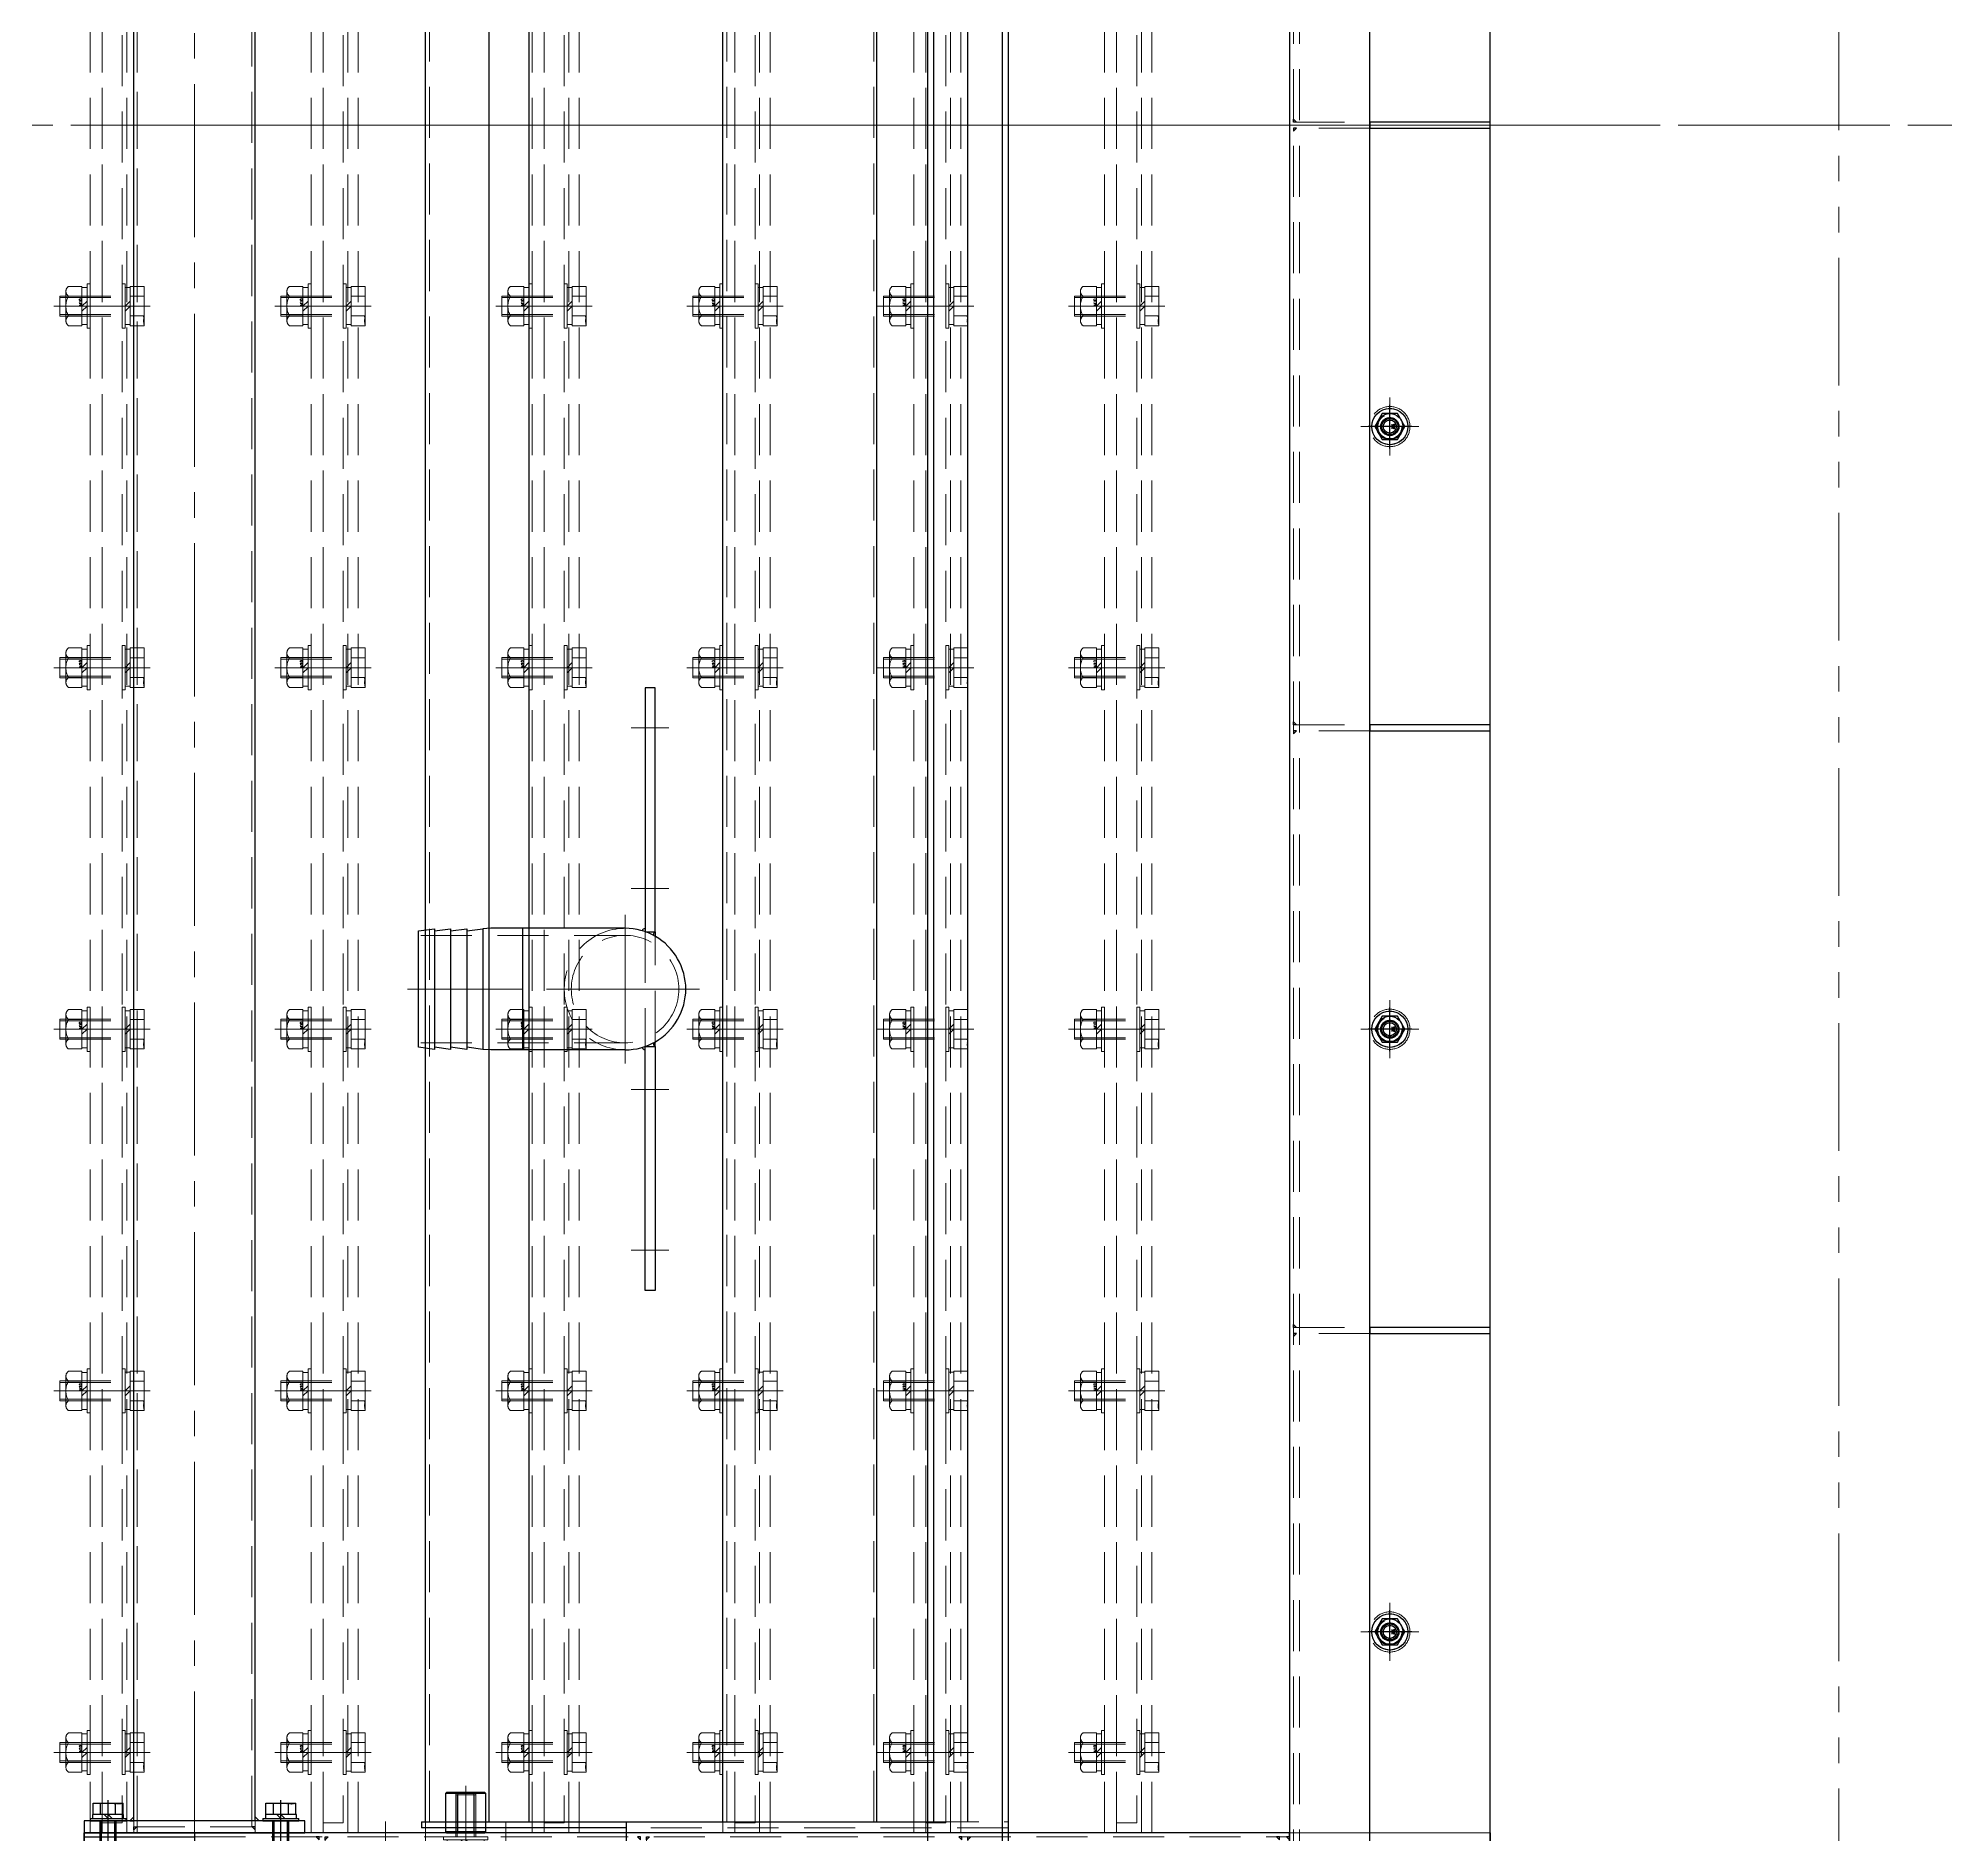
# Model space of a CAD drawing. Header units: millimetres. Extents: x -8731 to 85711, y -14522 to 31379.
# Drawn here: x 11415 to 12364, y 17366 to 18261 of the extents above; entities that cross this region are included whole.
import ezdxf

# ---------------------------------------------------------------- set-up
doc = ezdxf.new("R2010")
doc.units = ezdxf.units.MM
doc.header["$LTSCALE"] = 4
for name, pattern in [('CENTER2', [28.575, 19.05, -3.175, 3.175, -3.175]), ('HIDDEN', [9.525, 6.35, -3.175]), ('PHANTOM2', [31.75, 15.875, -3.175, 3.175, -3.175, 3.175, -3.175])]:
    doc.linetypes.add(name, pattern=pattern)
for name, color, linetype, lineweight in [('04_HIDDEN', 2, 'HIDDEN', 13), ('05_CENTER', 4, 'CENTER2', 13), ('06_PHANTOM', 2, 'PHANTOM2', 13)]:
    doc.layers.add(name, color=color, linetype=linetype, lineweight=lineweight)
doc.layers.add('10_DRAFT', color=8, linetype='Continuous', lineweight=0, plot=False)
doc.styles.add('KSS_TXT', font='txt.shx', dxfattribs={"bigfont": 'extfont2.shx'})
doc.styles.add('KSS_TXT_L', font='txt.shx', dxfattribs={"height": 9, "bigfont": 'extfont2.shx'})

# ---------------------------------------------------------------- blocks, each defined once
blk = doc.blocks.new('A$C53D772FE_1_1_1')
at = {"layer": '05_CENTER'}
blk.add_line((-44.32, 0), (1070.29, 0), dxfattribs=at)
blk = doc.blocks.new('A$C020300C3_1')
at = {"xscale": -1}
blk.add_blockref('A$C53D772FE_1_1_1', (1250, 0), dxfattribs=at)
blk = doc.blocks.new('A$C2A2D3C10_1_1_1')
at = {"layer": '05_CENTER'}
blk.add_line((-39.15, 0), (2739.15, 0), dxfattribs=at)
blk = doc.blocks.new('A$C76D83096_1_1_1')
at = {"color": 0}
for p, q in [((6, 30.25), (1694, 30.25)), ((6, -30.25), (1694, -30.25))]:
    blk.add_line(p, q, dxfattribs=at)
blk.add_lwpolyline([(0, -55), (6, -55), (6, 55), (0, 55)], close=True, dxfattribs=at)
at = {"color": 3}
for points in [[(3, 30.25), (3, 28.75), (1.5, 30.25), (1.5, 30.25)], [(6, 30.25), (8, 30.25), (8, 30.25), (6, 32.25)], [(3, -30.25), (3, -28.75), (1.5, -30.25), (1.5, -30.25)], [(6, -30.25), (8, -30.25), (8, -30.25), (6, -32.25)]]:
    blk.add_lwpolyline(points, close=True, dxfattribs=at)
at = {"layer": '04_HIDDEN'}
for p, q in [((0, 30.25), (6, 30.25)), ((3, 30.25), (3, -30.25)), ((3, 28.6), (1697, 28.6)), ((0, -30.25), (6, -30.25)), ((3, -28.6), (1697, -28.6))]:
    blk.add_line(p, q, dxfattribs=at)
at = {"layer": '05_CENTER'}
for p, q in [((-5.79, 43), (11.69, 43)), ((-5.79, 0), (1705.69, 0)), ((-5.74, -43), (11.74, -43))]:
    blk.add_line(p, q, dxfattribs=at)
blk = doc.blocks.new('A$C31BA7C9D_1_1_1')
at = {"color": 0}
blk.add_line((-30, 50), (1670, 50), dxfattribs=at)
blk.add_lwpolyline([(1670, -50), (1670, -50), (-30, -50), (-30, -50)], dxfattribs=at)
for centre, radius in [((70, 0), 10), ((370, 0), 10), ((670, 0), 10), ((70, 0), 4.5), ((370, 0), 4.5), ((670, 0), 4.5)]:
    blk.add_circle(centre, radius, dxfattribs=at)
at = {"layer": '05_CENTER'}
for p, q in [((70, -14.44), (70, 14.44)), ((370, -14.44), (370, 14.44)), ((670, -14.44), (670, 14.44)), ((684.44, 0), (655.56, 0)), ((84.44, 0), (55.56, 0)), ((384.44, 0), (355.56, 0))]:
    blk.add_line(p, q, dxfattribs=at)
at = {"layer": '10_DRAFT'}
blk.add_line((820, 50), (820, -50), dxfattribs=at)
blk.add_lwpolyline([(-30, -50), (-30, 50)], dxfattribs=at)
blk = doc.blocks.new('A$C4A032556_1_1_1')
at = {"color": 0}
blk.add_lwpolyline([(150, 50), (150, 50), (150, -45), (145, -50), (-545, -50), (-550, -45), (-550, 50)], dxfattribs=at)
for centre in [(100, 25), (-520, 0), (-345, 0), (-170, 0), (5, 0), (100, -25)]:
    blk.add_circle(centre, 4.5, dxfattribs=at)
at = {"layer": '04_HIDDEN'}
blk.add_lwpolyline([(-550, 50), (150, 50)], dxfattribs=at)
for centre in [(100, 25), (-520, 0), (-345, 0), (-170, 0), (5, 0), (100, -25)]:
    blk.add_circle(centre, 10, dxfattribs=at)
at = {"layer": '05_CENTER'}
for p, q in [((100, 10.56), (100, 39.44)), ((114.44, 25), (85.56, 25)), ((-520, -14.44), (-520, 14.44)), ((-345, -14.44), (-345, 14.44)), ((-170, -14.44), (-170, 14.44)), ((5, -14.44), (5, 14.44)), ((-505.56, 0), (-534.44, 0)), ((-330.56, 0), (-359.44, 0)), ((-155.56, 0), (-184.44, 0)), ((19.44, 0), (-9.44, 0)), ((100, -39.44), (100, -10.56)), ((114.44, -25), (85.56, -25))]:
    blk.add_line(p, q, dxfattribs=at)
blk = doc.blocks.new('A$C73615150_1_1_1')
at = {"color": 0}
for p, q in [((-80, 48), (-25, 48)), ((-25, 50), (-25, 15)), ((-20, 10), (520, 10))]:
    blk.add_line(p, q, dxfattribs=at)
blk.add_lwpolyline([(520, -50), (520, -50), (520, 50), (-80, 50), (-80, -45, 0.414214), (-75, -50), (-75, -50), (520, -50)], format="xyb", dxfattribs=at)
at = {"color": 3}
for points in [[(37, 48), (35.5, 48), (35.5, 48), (37, 46.5)], [(40, 48), (41.5, 48), (41.5, 48), (40, 46.5)], [(197, 48), (195.5, 48), (195.5, 48), (197, 46.5)], [(200, 48), (201.5, 48), (201.5, 48), (200, 46.5)], [(357, 48), (355.5, 48), (355.5, 48), (357, 46.5)], [(360, 48), (361.5, 48), (361.5, 48), (360, 46.5)], [(515, 48), (513.5, 48), (513.5, 48), (515, 46.5)], [(520, 48), (518.5, 48), (518.5, 48), (520, 46.5)]]:
    blk.add_lwpolyline(points, close=True, dxfattribs=at)
at = {"color": 0}
for points in [[(40, 10), (37, 10), (37, -50), (40, -50)], [(200, 10), (197, 10), (197, -92), (200, -92)], [(360, 10), (357, 10), (357, -50), (360, -50)], [(520, 10), (515, 10), (515, -50), (520, -50)]]:
    blk.add_lwpolyline(points, close=True, dxfattribs=at)
for centre in [(135, 30), (415, 30), (-50, 0), (125, 0), (300, 0), (475, 0)]:
    blk.add_circle(centre, 4.5, dxfattribs=at)
blk.add_arc((-20, 15), 5, 180, 270, dxfattribs=at)
at = {"layer": '04_HIDDEN'}
for p, q in [((-25, 48), (520, 48)), ((37, 10), (37, 48)), ((40, 48), (40, 10)), ((197, 10), (197, 48)), ((200, 48), (200, 10)), ((357, 10), (357, 48)), ((360, 10), (360, 48)), ((360, 48), (360, 10)), ((515, 10), (515, 48)), ((520, 48), (520, 10)), ((197, -69), (200, -69)), ((197, -81), (200, -81))]:
    blk.add_line(p, q, dxfattribs=at)
at = {"layer": '05_CENTER'}
for p, q in [((-68, 42.39), (-68, 55.61)), ((18, 42.39), (18, 55.61)), ((70, 42.39), (70, 55.61)), ((90, 42.39), (90, 55.61)), ((110, 42.39), (110, 55.61)), ((130, 42.39), (130, 55.61)), ((142.34, 30), (127.66, 30)), ((135, 22.66), (135, 37.34)), ((422.34, 30), (407.66, 30)), ((415, 22.66), (415, 37.34)), ((509.2, 25), (525.89, 25)), ((-50, -9.34), (-50, 9.34)), ((125, -9.34), (125, 9.34)), ((300, -9.34), (300, 9.34)), ((475, -9.34), (475, 9.34)), ((-40.66, 0), (-59.34, 0)), ((134.34, 0), (115.66, 0)), ((309.34, 0), (290.66, 0)), ((484.34, 0), (465.66, 0)), ((509.2, -25), (525.89, -25)), ((191.62, -75), (205.22, -75))]:
    blk.add_line(p, q, dxfattribs=at)
at = {"layer": '10_DRAFT'}
blk.add_line((-25, 48), (-25, 50), dxfattribs=at)
blk = doc.blocks.new('A$C736D5B8A_1_1_1')
at = {"color": 0}
blk.add_line((-117, 10), (1773, 10), dxfattribs=at)
blk.add_lwpolyline([(-117, -50), (1773, -50, 0.414214), (1778, -45), (1778, 50), (-122, 50), (-122, -45, 0.414214)], format="xyb", close=True, dxfattribs=at)
at = {"color": 3}
for points in [[(226.5, 48), (225, 48), (225, 48), (226.5, 46.5)], [(229.5, 48), (231, 48), (231, 48), (229.5, 46.5)], [(526.5, 48), (525, 48), (525, 48), (526.5, 46.5)], [(529.5, 48), (531, 48), (531, 48), (529.5, 46.5)], [(826.5, 48), (825, 48), (825, 48), (826.5, 46.5)], [(829.5, 48), (831, 48), (831, 48), (829.5, 46.5)]]:
    blk.add_lwpolyline(points, close=True, dxfattribs=at)
at = {"color": 0}
for points in [[(229.5, 10), (226.5, 10), (226.5, -50), (229.5, -50)], [(529.5, 10), (526.5, 10), (526.5, -50), (529.5, -50)], [(829.5, 10), (826.5, 10), (826.5, -50), (829.5, -50)]]:
    blk.add_lwpolyline(points, close=True, dxfattribs=at)
for centre in [(78, 0), (378, 0), (678, 0)]:
    blk.add_circle(centre, 4.5, dxfattribs=at)
at = {"layer": '04_HIDDEN'}
for p, q in [((-122, 48), (1778, 48)), ((226.5, 10), (226.5, 48)), ((229.5, 48), (229.5, 10)), ((526.5, 10), (526.5, 48)), ((529.5, 48), (529.5, 10)), ((826.5, 10), (826.5, 48)), ((829.5, 48), (829.5, 10))]:
    blk.add_line(p, q, dxfattribs=at)
at = {"layer": '05_CENTER'}
for p, q in [((78, -9.34), (78, 9.34)), ((378, -9.34), (378, 9.34)), ((678, -9.34), (678, 9.34)), ((87.34, 0), (68.66, 0)), ((387.34, 0), (368.66, 0)), ((687.34, 0), (668.66, 0))]:
    blk.add_line(p, q, dxfattribs=at)
at = {"layer": '10_DRAFT'}
blk.add_line((828, 50), (828, -50), dxfattribs=at)
blk = doc.blocks.new('A$C46CB4146_1_1_1')
at = {"color": 0, "linetype": 'CENTER2'}
blk.add_line((0, -23.3), (0, 10.2), dxfattribs=at)
at = {"color": 0}
for p, q in [((-9, 1.2), (9, 1.2)), ((-9, 1.2), (-9, 0)), ((-7.7, 3.2), (-7.7, 1.2)), ((7.7, 3.2), (-7.7, 3.2)), ((-7.51, 8.7), (7.51, 8.7)), ((-7.51, 3.2), (-7.51, 8.7)), ((-3.75, 3.2), (-3.75, 8.7)), ((0, 1.2), (-2, 3.2)), ((0, 3.2), (2, 1.2)), ((3.75, 3.2), (3.75, 8.7)), ((7.51, 3.2), (7.51, 8.7)), ((7.7, 1.2), (7.7, 3.2)), ((9, 0), (9, 1.2)), ((-9, 0), (9, 0))]:
    blk.add_line(p, q, dxfattribs=at)
at = {"color": 0, "linetype": 'HIDDEN'}
for p, q in [((-4, -21.8), (-4, 0)), ((-3.32, -21.8), (-3.32, 0)), ((3.32, -21.8), (3.32, 0)), ((4, -21.8), (4, 0)), ((-4, -21.8), (4, -21.8))]:
    blk.add_line(p, q, dxfattribs=at)
at = {"layer": '10_DRAFT', "style": 'KSS_TXT_L'}
blk.add_text('BT-M8x25L,SW,PW', height=0.3, dxfattribs=at).set_placement((2.97, 8.36))
blk = doc.blocks.new('8b_1_1_1')
at = {"color": 0, "linetype": 'CENTER2'}
for p, q in [((0, -10.87), (0, 10.87)), ((10.87, 0), (-10.87, 0))]:
    blk.add_line(p, q, dxfattribs=at)
at = {"color": 0}
for p, q in [((-3.75, 6.49), (-7.5, 0)), ((-3.75, 6.49), (-7.5, 0)), ((-7.5, 0), (-3.75, -6.49)), ((-7.5, 0), (-3.75, -6.49)), ((3.75, 6.49), (-3.75, 6.49)), ((3.75, 6.49), (-3.75, 6.49)), ((7.5, 0), (3.75, 6.49)), ((7.5, 0), (3.75, 6.49)), ((3.75, -6.49), (7.5, 0)), ((3.75, -6.49), (7.5, 0)), ((-3.75, -6.49), (3.75, -6.49)), ((-3.75, -6.49), (3.75, -6.49))]:
    blk.add_line(p, q, dxfattribs=at)
for radius in [9, 6.5, 4, 3.25]:
    blk.add_circle((0, 0), radius, dxfattribs=at)
at = {"layer": '10_DRAFT', "style": 'KSS_TXT'}
blk.add_text('M8', height=1, dxfattribs=at).set_placement((0.76, 0.14))
blk = doc.blocks.new('FWTAS-D20-M10-T20.0a_1_1')
at = {"color": 0}
for p, q in [((-10, -0.5), (10, -0.5)), ((-10, -19.5), (10, -19.5))]:
    blk.add_line(p, q, dxfattribs=at)
blk.add_lwpolyline([(-9.5, -20), (9.5, -20), (10, -19.5), (10, -0.5), (9.5, 0), (-9.5, 0), (-10, -0.5), (-10, -19.5)], close=True, dxfattribs=at)
at = {"layer": '04_HIDDEN', "color": 0}
for p, q in [((-5, 0), (-5, -20)), ((-4, 0), (-4, -20)), ((4, 0), (4, -20)), ((5, 0), (5, -20))]:
    blk.add_line(p, q, dxfattribs=at)
at = {"layer": '05_CENTER', "color": 0}
blk.add_line((0, -23.39), (0, 3.39), dxfattribs=at)
blk = doc.blocks.new('A$C7AFA21F4_1_1_1')
at = {"color": 0}
for p, q in [((-9.81, 11), (9.81, 11)), ((-9.81, 4), (-9.81, 11)), ((-4.91, 4), (-4.91, 11)), ((4.91, 4), (4.91, 11)), ((9.81, 4), (9.81, 11)), ((-11, 1.5), (11, 1.5)), ((-11, 1.5), (-11, 0)), ((-11, 0), (11, 0)), ((9.81, 4), (-9.81, 4)), ((-9.25, 4), (-9.25, 1.5)), ((0, 1.5), (-2.5, 4)), ((0, 4), (2.5, 1.5)), ((9.25, 1.5), (9.25, 4)), ((11, 0), (11, 1.5))]:
    blk.add_line(p, q, dxfattribs=at)
at = {"color": 0, "linetype": 'CENTER2'}
blk.add_line((0, -24), (0, 14), dxfattribs=at)
at = {"color": 0, "linetype": 'HIDDEN'}
for p, q in [((-5, -21), (-5, 0)), ((-4.19, -21), (-4.19, 0)), ((4.19, -21), (4.19, 0)), ((5, -21), (5, 0)), ((-5, -21), (5, -21))]:
    blk.add_line(p, q, dxfattribs=at)
at = {"layer": '10_DRAFT', "style": 'KSS_TXT_L'}
blk.add_text('BT-M10x25L,SW,PW', height=0.3, dxfattribs=at).set_placement((5.1, 10.66))
blk = doc.blocks.new('A$C69041DDD_1_1_1')
at = {"color": 0}
for p, q in [((-28, -844.5), (-28, 844.5)), ((120, -844.5), (120, 844.5)), ((196.59, -844.5), (196.59, 844.5)), ((222, -844.5), (222, 844.5)), ((225, -844.5), (225, 844.5)), ((242, -844.5), (242, 844.5)), ((-30, -844.5), (222, -844.5)), ((-30, -844.5), (-30, -847.5)), ((72, -884.5), (72, -844.5)), ((72, -847.5), (-30, -847.5))]:
    blk.add_line(p, q, dxfattribs=at)
at = {"color": 3}
for p, q in [((3.63, -844.5), (3.63, 844.5)), ((23.63, -844.5), (23.63, 844.5))]:
    blk.add_line(p, q, dxfattribs=at)
at = {"layer": '04_HIDDEN'}
for p, q in [((-26, -844.5), (-26, 844.5)), ((122, -844.5), (122, 844.5)), ((195.17, -844.5), (195.17, 844.5)), ((2, -844.5), (2, -847.5)), ((222, -844.5), (262, -844.5)), ((262, -844.5), (262, -914.5)), ((262, -847.5), (72, -847.5))]:
    blk.add_line(p, q, dxfattribs=at)
at = {"layer": '10_DRAFT'}
for p, q in [((262, 0), (-30, 0)), ((-8, -844.5), (-8, -847.5))]:
    blk.add_line(p, q, dxfattribs=at)
blk = doc.blocks.new('A$C5EC12063_1_1')
at = {"color": 0}
blk.add_line((-1955, 17), (145, 17), dxfattribs=at)
blk.add_lwpolyline([(-1955, 20), (145, 20), (145, -15), (140, -20), (-1950, -20), (-1955, -15)], close=True, dxfattribs=at)
blk = doc.blocks.new('A$C48F4429B_1_1')
blk.add_blockref('A$C5EC12063_1_1', (57.5, 220))
at = {"rotation": 90}
blk.add_blockref('A$C69041DDD_1_1_1', (-847.5, -22), dxfattribs=at)
blk = doc.blocks.new('A$C171B1F0E_1_1')
at = {"color": 0}
for p, q in [((-102.8, 28.95), (-94.8, 30.05)), ((-102.8, -28.95), (-102.8, 28.95)), ((-94.8, 30.05), (-94.8, -30.05)), ((-94.8, 28.95), (-86.8, 30.05)), ((-86.8, 30.05), (-86.8, -30.05)), ((-86.8, 28.95), (-78.8, 30.05)), ((-78.8, 30.05), (-78.8, -30.05)), ((-78.8, 28.95), (-70.8, 30.05)), ((-66.8, 30.25), (-70.8, 30.05)), ((-70.8, 30.05), (-70.8, -30.05)), ((0, 30.25), (-66.8, 30.25)), ((-50.8, -30.25), (-50.8, 30.25)), ((15, 28.55), (15, 26.27)), ((15, -28.55), (15, -26.27)), ((-94.8, -30.05), (-102.8, -28.95)), ((-86.8, -30.05), (-94.8, -28.95)), ((-78.8, -30.05), (-86.8, -28.95)), ((-70.8, -30.05), (-78.8, -28.95)), ((-66.8, -30.25), (-70.8, -30.05)), ((0, -30.25), (-66.8, -30.25))]:
    blk.add_line(p, q, dxfattribs=at)
for points in [[(10, 28.55), (15, 28.55), (15, 150), (10, 150)], [(10, -28.55), (15, -28.55), (15, -150), (10, -150)]]:
    blk.add_lwpolyline(points, close=True, dxfattribs=at)
blk.add_arc((0, 0), 30.25, 269.99952, 90, dxfattribs=at)
at = {"color": 3}
for centre, radius, start, end in [((10.45, 27.94), 2.28, 101.3016, 150.93585), ((10, 28.55), 4.51, 336.42249, 0), ((10, -28.55), 4.51, 0, 23.57751), ((10.45, -27.94), 2.28, 209.06415, 258.6984)]:
    blk.add_arc(centre, radius, start, end, dxfattribs=at)
at = {"layer": '04_HIDDEN'}
for p, q in [((10, 28.55), (10, -28.55)), ((0, 26.75), (-102.8, 26.75)), ((15, -26.27), (15, 26.27)), ((0, -26.75), (-102.8, -26.75))]:
    blk.add_line(p, q, dxfattribs=at)
blk.add_circle((0, 0), 26.75, dxfattribs=at)
blk.add_arc((0, 0), 30.25, 90, 270, dxfattribs=at)
at = {"layer": '05_CENTER'}
for p, q in [((21.88, 130), (3.09, 130)), ((21.88, 50), (3.09, 50)), ((0, -37.04), (0, 37.04)), ((37.04, 0), (-108.3, 0)), ((-102.8, 0), (-50.8, 0)), ((21.88, -50), (3.09, -50)), ((21.88, -130), (3.09, -130))]:
    blk.add_line(p, q, dxfattribs=at)
blk = doc.blocks.new('A$C5F8F3055_1_1')
for name, p, rotation in [('A$C48F4429B_1_1', (-480, -847.5), 270), ('A$C736D5B8A_1_1_1', (-50, -828), 90), ('A$C76D83096_1_1_1', (-645, -850), 90)]:
    blk.add_blockref(name, p, dxfattribs=dict(rotation=rotation))
for name, p in [('8b_1_1_1', (-50, -150)), ('A$C171B1F0E_1_1', (-430.7, -430)), ('8b_1_1_1', (-50, -450)), ('8b_1_1_1', (-50, -750)), ('A$C46CB4146_1_1_1', (-688, -844)), ('A$C46CB4146_1_1_1', (-602, -844)), ('A$C73615150_1_1_1', (-620, -900)), ('A$C4A032556_1_1_1', (-150, -900))]:
    blk.add_blockref(name, p)
at = {"color": 4, "rotation": 180}
blk.add_blockref('FWTAS-D20-M10-T20.0a_1_1', (-510, -850), dxfattribs=at)
at = {"layer": '04_HIDDEN'}
for name, p, rotation in [('A$C31BA7C9D_1_1_1', (-50, -820), 90), ('A$C7AFA21F4_1_1_1', (-510, -852), 180)]:
    blk.add_blockref(name, p, dxfattribs=dict(at, rotation=rotation))
blk = doc.blocks.new('A$C1A3C2C0C_1_1_1')
at = {"color": 0}
for p, q in [((-9.81, 11), (9.81, 11)), ((-9.81, 4), (-9.81, 11)), ((-4.91, 4), (-4.91, 11)), ((4.91, 4), (4.91, 11)), ((9.81, 4), (9.81, 11)), ((-11, 1.5), (11, 1.5)), ((-11, 1.5), (-11, 0)), ((9.81, 4), (-9.81, 4)), ((-9.25, 4), (-9.25, 1.5)), ((0, 1.5), (-2.5, 4)), ((0, 4), (2.5, 1.5)), ((9.25, 1.5), (9.25, 4)), ((11, 0), (11, 1.5)), ((-11, 0), (11, 0))]:
    blk.add_line(p, q, dxfattribs=at)
at = {"color": 0, "linetype": 'CENTER2'}
blk.add_line((0, -34), (0, 14), dxfattribs=at)
at = {"color": 0, "linetype": 'HIDDEN'}
for p, q in [((-5, -31), (-5, 0)), ((-4.19, -31), (-4.19, 0)), ((4.19, -31), (4.19, 0)), ((5, -31), (5, 0)), ((-5, -31), (5, -31))]:
    blk.add_line(p, q, dxfattribs=at)
at = {"layer": '10_DRAFT', "style": 'KSS_TXT_L'}
blk.add_text('BT-M10x35L,SW,PW', height=0.3, dxfattribs=at).set_placement((5.1, 10.66))
blk = doc.blocks.new('A$C4A1F29E2_1_1_1')
at = {"color": 0}
blk.add_lwpolyline([(-27.5, 0), (1662.5, 0), (1662.5, 10), (-27.5, 10)], close=True, dxfattribs=at)
at = {"layer": '05_CENTER'}
for p, q in [((7.5, 18.24), (7.5, -8.24)), ((187.5, 18.24), (187.5, -8.24)), ((367.5, 18.24), (367.5, -8.24)), ((547.5, 18.24), (547.5, -8.24)), ((727.5, 18.24), (727.5, -8.24))]:
    blk.add_line(p, q, dxfattribs=at)
at = {"layer": '10_DRAFT'}
blk.add_line((817.5, 10), (817.5, 0), dxfattribs=at)
blk = doc.blocks.new('M10Nza_1_1_1')
at = {"color": 0}
for p, q in [((-9.8, 4), (-9.8, 10.69)), ((-7.35, 12), (7.35, 12)), ((-4.9, 4), (-4.9, 10.69)), ((4.9, 10.69), (4.9, 4)), ((9.8, 10.69), (9.8, 4)), ((-9.8, 4), (9.8, 4)), ((-9.2, 1.5), (-9.2, 4)), ((0, 1.5), (-2.5, 4)), ((0, 4), (2.5, 1.5)), ((9.2, 4), (9.2, 1.5))]:
    blk.add_line(p, q, dxfattribs=at)
at = {"color": 0, "linetype": 'CENTER2'}
blk.add_line((0, 12), (0, 0), dxfattribs=at)
at = {"color": 0}
blk.add_lwpolyline([(-11, 1.5), (11, 1.5), (11, 0), (-11, 0)], close=True, dxfattribs=at)
for centre, radius, start, end in [((-7.35, 9.06), 2.94, 33.626, 146.374), ((0, 2.2), 9.8, 60, 120), ((7.35, 9.06), 2.94, 33.626, 146.374)]:
    blk.add_arc(centre, radius, start, end, dxfattribs=at)
at = {"layer": '10_DRAFT', "style": 'KSS_TXT'}
blk.add_text('M10', height=1.25, dxfattribs=at).set_placement((0.26, 4.12))
blk = doc.blocks.new('A$C22CC40F8_1_1_1')
at = {"color": 0}
for p, q in [((-97, 50), (-97, 1750)), ((-91, 50), (-91, 1750)), ((-73.5, 50), (-73.5, 1750)), ((13, 50), (13, 1750)), ((19, 50), (19, 1750)), ((36.5, 50), (36.5, 1750)), ((123, 50), (123, 1750)), ((129, 50), (129, 1750)), ((146.5, 50), (146.5, 1750)), ((218, 50), (218, 1750)), ((224, 50), (224, 1750)), ((241.5, 50), (241.5, 1750)), ((313, 50), (313, 1750)), ((319, 50), (319, 1750)), ((336.5, 50), (336.5, 1750)), ((408, 50), (408, 1750)), ((414, 50), (414, 1750)), ((431.5, 50), (431.5, 1750))]:
    blk.add_line(p, q, dxfattribs=at)
for points in [[(500, -50), (500, 1850), (595, 1850), (600, 1845), (600, -45), (595, -50)], [(-100, 50), (500, 50), (500, -50), (-95, -50), (-100, -45)]]:
    blk.add_lwpolyline(points, close=True, dxfattribs=at)
for centre in [(550, 750), (550, 450), (550, 150)]:
    blk.add_circle(centre, 6, dxfattribs=at)
at = {"layer": '04_HIDDEN'}
for p, q in [((505, -50), (505, 1850)), ((-78.7, 50), (-78.7, 1750)), ((31.3, 50), (31.3, 1750)), ((141.3, 50), (141.3, 1750)), ((236.3, 50), (236.3, 1750)), ((331.3, 50), (331.3, 1750)), ((426.3, 50), (426.3, 1750))]:
    blk.add_line(p, q, dxfattribs=at)
at = {"layer": '05_CENTER'}
for p, q in [((-102.15, 810), (-85.94, 810)), ((7.85, 810), (24.06, 810)), ((117.85, 810), (134.06, 810)), ((212.85, 810), (229.06, 810)), ((307.85, 810), (324.06, 810)), ((402.85, 810), (419.06, 810)), ((550, 740.66), (550, 759.34)), ((559.34, 750), (540.66, 750)), ((-102.15, 630), (-85.94, 630)), ((7.85, 630), (24.06, 630)), ((117.85, 630), (134.06, 630)), ((212.85, 630), (229.06, 630)), ((307.85, 630), (324.06, 630)), ((402.85, 630), (419.06, 630)), ((550, 440.66), (550, 459.34)), ((-102.15, 450), (-85.94, 450)), ((7.85, 450), (24.06, 450)), ((117.85, 450), (134.06, 450)), ((212.85, 450), (229.06, 450)), ((307.85, 450), (324.06, 450)), ((402.85, 450), (419.06, 450)), ((559.34, 450), (540.66, 450)), ((-102.15, 270), (-85.94, 270)), ((7.85, 270), (24.06, 270)), ((117.85, 270), (134.06, 270)), ((212.85, 270), (229.06, 270)), ((307.85, 270), (324.06, 270)), ((402.85, 270), (419.06, 270)), ((550, 140.66), (550, 159.34)), ((559.34, 150), (540.66, 150)), ((-102.15, 90), (-85.94, 90)), ((7.85, 90), (24.06, 90)), ((117.85, 90), (134.06, 90)), ((212.85, 90), (229.06, 90)), ((307.85, 90), (324.06, 90)), ((402.85, 90), (419.06, 90))]:
    blk.add_line(p, q, dxfattribs=at)
at = {"layer": '10_DRAFT'}
blk.add_line((600, 900), (-97, 900), dxfattribs=at)
blk = doc.blocks.new('A$C63A57C5D_1_1')
blk.add_blockref('A$C22CC40F8_1_1_1', (-600, -900))
at = {"xscale": -1, "rotation": 270}
for p in [(-691, -817.5), (-581, -817.5), (-471, -817.5), (-376, -817.5), (-281, -817.5), (-186, -817.5)]:
    blk.add_blockref('A$C4A1F29E2_1_1_1', p, dxfattribs=at)
for name, p, rotation in [('A$C1A3C2C0C_1_1_1', (-681, -90), 270.0003597847074), ('M10Nza_1_1_1', (-697, -90), 90), ('A$C1A3C2C0C_1_1_1', (-571, -90), 270.0003597847074), ('M10Nza_1_1_1', (-587, -90), 90), ('A$C1A3C2C0C_1_1_1', (-461, -90), 270.0003597847074), ('M10Nza_1_1_1', (-477, -90), 90), ('A$C1A3C2C0C_1_1_1', (-366, -90), 270.0003597847074), ('M10Nza_1_1_1', (-382, -90), 90), ('A$C1A3C2C0C_1_1_1', (-271, -90), 270.0003597847074), ('M10Nza_1_1_1', (-287, -90), 90), ('A$C1A3C2C0C_1_1_1', (-176, -90), 270.0003597847074), ('M10Nza_1_1_1', (-192, -90), 90), ('A$C1A3C2C0C_1_1_1', (-681, -270), 270.0003597847074), ('M10Nza_1_1_1', (-697, -270), 90), ('A$C1A3C2C0C_1_1_1', (-571, -270), 270.0003597847074), ('M10Nza_1_1_1', (-587, -270), 90), ('A$C1A3C2C0C_1_1_1', (-461, -270), 270.0003597847074), ('M10Nza_1_1_1', (-477, -270), 90), ('A$C1A3C2C0C_1_1_1', (-366, -270), 270.0003597847074), ('M10Nza_1_1_1', (-382, -270), 90), ('A$C1A3C2C0C_1_1_1', (-271, -270), 270.0003597847074), ('M10Nza_1_1_1', (-287, -270), 90), ('A$C1A3C2C0C_1_1_1', (-176, -270), 270.0003597847074), ('M10Nza_1_1_1', (-192, -270), 90), ('A$C1A3C2C0C_1_1_1', (-681, -450), 270.0003597847074), ('M10Nza_1_1_1', (-697, -450), 90), ('A$C1A3C2C0C_1_1_1', (-571, -450), 270.0003597847074), ('M10Nza_1_1_1', (-587, -450), 90), ('A$C1A3C2C0C_1_1_1', (-461, -450), 270.0003597847074), ('M10Nza_1_1_1', (-477, -450), 90), ('A$C1A3C2C0C_1_1_1', (-366, -450), 270.0003597847074), ('M10Nza_1_1_1', (-382, -450), 90), ('A$C1A3C2C0C_1_1_1', (-271, -450), 270.0003597847074), ('M10Nza_1_1_1', (-287, -450), 90), ('A$C1A3C2C0C_1_1_1', (-176, -450), 270.0003597847074), ('M10Nza_1_1_1', (-192, -450), 90), ('A$C1A3C2C0C_1_1_1', (-681, -630), 270.0003597847074), ('M10Nza_1_1_1', (-697, -630), 90), ('A$C1A3C2C0C_1_1_1', (-571, -630), 270.0003597847074), ('M10Nza_1_1_1', (-587, -630), 90), ('A$C1A3C2C0C_1_1_1', (-461, -630), 270.0003597847074), ('M10Nza_1_1_1', (-477, -630), 90), ('A$C1A3C2C0C_1_1_1', (-366, -630), 270.0003597847074), ('M10Nza_1_1_1', (-382, -630), 90), ('A$C1A3C2C0C_1_1_1', (-271, -630), 270.0003597847074), ('M10Nza_1_1_1', (-287, -630), 90), ('A$C1A3C2C0C_1_1_1', (-176, -630), 270.0003597847074), ('M10Nza_1_1_1', (-192, -630), 90), ('A$C1A3C2C0C_1_1_1', (-681, -810), 270.0003597847074), ('M10Nza_1_1_1', (-697, -810), 90), ('A$C1A3C2C0C_1_1_1', (-571, -810), 270.0003597847074), ('M10Nza_1_1_1', (-587, -810), 90), ('A$C1A3C2C0C_1_1_1', (-461, -810), 270.0003597847074), ('M10Nza_1_1_1', (-477, -810), 90), ('A$C1A3C2C0C_1_1_1', (-366, -810), 270.0003597847074), ('M10Nza_1_1_1', (-382, -810), 90), ('A$C1A3C2C0C_1_1_1', (-271, -810), 270.0003597847074), ('M10Nza_1_1_1', (-287, -810), 90), ('A$C1A3C2C0C_1_1_1', (-176, -810), 270.0003597847074), ('M10Nza_1_1_1', (-192, -810), 90)]:
    blk.add_blockref(name, p, dxfattribs=dict(rotation=rotation))
at = {"layer": '04_HIDDEN', "xscale": -1, "rotation": 180}
for p in [(-50, -150), (-50, -450), (-50, -750)]:
    blk.add_blockref('8b_1_1_1', p, dxfattribs=at)

msp = doc.modelspace()

# ---------------------------------------------------------------- linework, layer by layer
at = {"layer": '06_PHANTOM', "color": 6}
msp.add_lwpolyline([(10091.18607, 19167.47541), (12311.18607, 19167.47541), (12311.18607, 17267.47541), (10091.18607, 17267.47541)], close=True, dxfattribs=at)

# ---------------------------------------------------------------- block references
for name, p in [('A$C2A2D3C10_1_1_1', (9781.18607, 18217.47541)), ('A$C020300C3_1', (11131.18607, 18217.47541)), ('A$C5F8F3055_1_1', (12137.68608, 18217.47541))]:
    msp.add_blockref(name, p)
at = {"layer": '04_HIDDEN'}
msp.add_blockref('A$C63A57C5D_1_1', (12137.68608, 18217.47541), dxfattribs=at)

doc.saveas('drawing.dxf')
